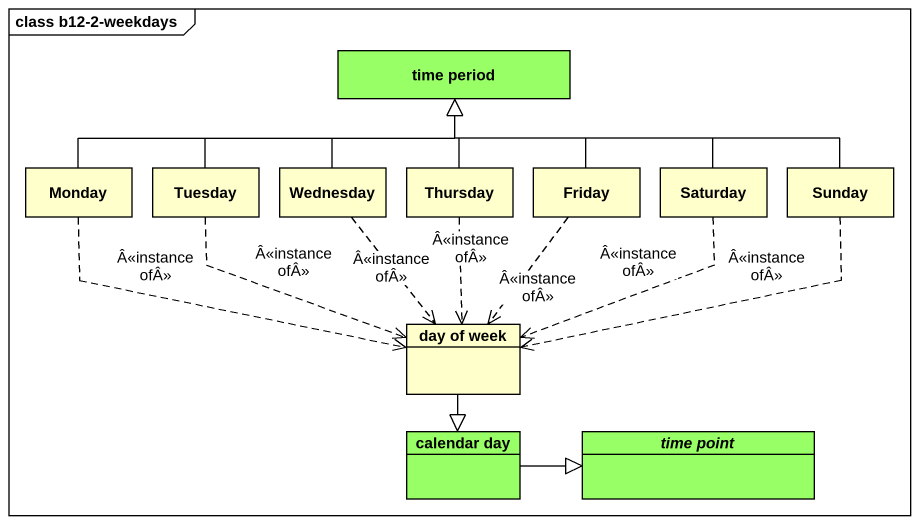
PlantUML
@startuml
mainframe class b12-2-weekdays
hide circle
hide empty members
class "time period" as time_period #99FF66
class Monday
class Tuesday
class Wednesday
class Thursday
class Friday
class Saturday
class Sunday
class "day of week" as day_of_week
class "calendar day" as calendar_day #99FF66
abstract class "time point" as time_point #99FF66
Monday -right-|> time_period
Monday .right.> day_of_week : Â<<instance ofÂ>>
Tuesday -right-|> time_period
Tuesday ..> day_of_week : Â<<instance ofÂ>>
Wednesday -up-|> time_period
Wednesday ..> day_of_week : Â<<instance ofÂ>>
Thursday -up-|> time_period
Thursday ..> day_of_week : Â<<instance ofÂ>>
Friday -up-|> time_period
Friday ..> day_of_week : Â<<instance ofÂ>>
Saturday -left-|> time_period
Saturday ..> day_of_week : Â<<instance ofÂ>>
Sunday -left-|> time_period
Sunday .left.> day_of_week : Â<<instance ofÂ>>
day_of_week --|> calendar_day
calendar_day -right-|> time_point
@enduml
